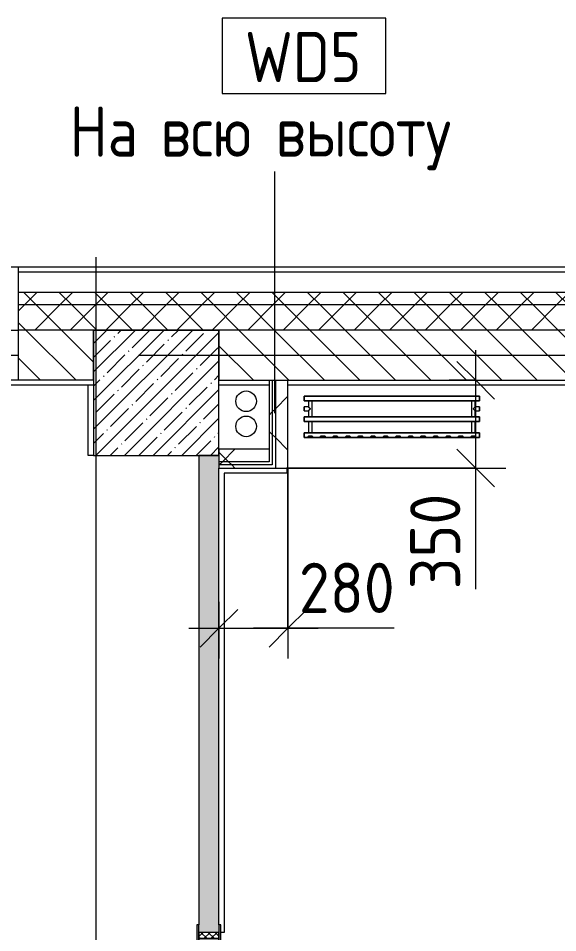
# Model space of a CAD drawing. Header units: millimetres. Extents: x 35143 to 244272, y -8553 to 29000.
# Drawn here: x 80350 to 82500, y 24699 to 28342 of the extents above; entities that cross this region are included whole.
import ezdxf

# ---------------------------------------------------------------- set-up
doc = ezdxf.new("R2010")
doc.units = ezdxf.units.MM
doc.linetypes.add('Осевая', pattern=[3175, 635, -476.25, 1587.5, -476.25])
for name, color, linetype, lineweight in [('A-ANNO-DIMS', 7, 'Continuous', 9), ('A-ANNO-DIMS-100', 7, 'Continuous', 9), ('A-DETL', 7, 'Continuous', 9), ('A-WALL', 7, 'Continuous', 9), ('A-WALL-1', 7, 'Continuous', 13), ('A-WALL-IDEN', 7, 'Continuous', 9), ('I-WALL', 7, 'Continuous', 9), ('S-COLS', 7, 'Continuous', 9), ('Оси', 7, 'Continuous', 9), ('Оси-2', 7, 'Осевая', 9)]:
    doc.layers.add(name, color=color, linetype=linetype, lineweight=lineweight)
for name, color, linetype, lineweight, true_color in [('A-DOOR-1', 7, 'Continuous', 9, 0xaaaaaa), ('A-DOOR-2', 7, 'Continuous', 9, 0xe2e2e2), ('A-DOOR-FRAM-1', 7, 'Continuous', 9, 0xe2e2e2), ('A-DOOR-FRAM-2', 7, 'Continuous', 9, 0xaaaaaa), ('A-FLOR-1', 7, 'Continuous', 9, 0xaaaaaa), ('A-WALL-2', 7, 'Continuous', 13, 0x008040), ('I-WALL-1', 7, 'Continuous', 9, 0x787878), ('I-WALL-2', 7, 'Continuous', 9, 0x008040), ('M-EQPM-1', 7, 'Continuous', 9, 0xaaaaaa)]:
    doc.layers.add(name, color=color, linetype=linetype, lineweight=lineweight, true_color=true_color)
doc.styles.add('GOST Common_1', font='GOST_Common.ttf', dxfattribs={"width": 0.9, "height": 200})
doc.styles.add('ISOCPEUR_1', font='isocpeur.ttf', dxfattribs={"width": 0.9, "height": 200})
doc.dimstyles.new('ISO-2_0_0_9К_Средний_округл2_1', dxfattribs={"dimscale": 304.8, "dimtxt": 199.196235, "dimasz": 0.492126, "dimexe": 0.393701, "dimexo": 0, "dimgap": 0, "dimtad": 1, "dimdec": 0, "dimrnd": 10, "dimzin": 0, "dimdsep": 46, "dimtxsty": 'ISOCPEUR_1', "dimblk1": 'OBLIQUE', "dimblk2": 'OBLIQUE', "dimsah": 1, "dimcen": 0.09, "dimdle": 0.393701, "dimazin": 0, "dimtfac": 1, "dimtdec": 4, "dimtix": 1, "dimtmove": 1, "dimatfit": 3, "dimfxl": 1, "dimtvp": 1, "dimtolj": 1, "dimtzin": 0, "dimarcsym": 2})
pattern_1 = [(45, (0, 0), (-70.71068, 70.71068), []), (135, (0, 0), (-70.71068, -70.71068), [])]
pattern_2 = [(45, (0, 0), (-141.42136, 141.42136), []), (135, (0, 0), (-141.42136, -141.42136), [])]

# ---------------------------------------------------------------- blocks, each defined once
blk = doc.blocks.new('110_Дверь_СКБ_1Ст_Внутренняя1 - Д-4 1100x2100h_су мгн-32391219-План монтажа стен и перегородок 2 этажа в осях 12-23')
at = {"layer": 'A-DOOR-1'}
h = blk.add_hatch(dxfattribs=at)
h.set_pattern_fill('FP_38', color=256, style=0, pattern_type=2)
h.set_pattern_definition([(135, (1751.41, 104.685), (-14.14214, -14.14214), []), (225, (1751.41, 104.685), (14.14214, -14.14214), [])])
h.paths.add_polyline_path([(562.5, 40), (537.5, 40), (537.5, -40), (562.5, -40)])
at = {"layer": 'A-DOOR-2'}
h = blk.add_hatch(color=256, dxfattribs=at)
h.paths.add_polyline_path([(537.5, 40), (512.5, 40), (512.5, 0), (502.5, 0), (502.5, -40), (537.5, -40)])
h.paths.add_polyline_path([(-477.5, 0), (-487.5, 0), (-487.5, 40), (-512.5, 40), (-512.5, -40), (-477.5, -40)])
at = {"layer": 'A-DOOR-FRAM-1'}
for points in [[(-447.5, 40), (-447.5, 1040), (-487.5, 1040), (-487.5, 40)], [(-497.5, 40), (-497.5, 48), (-567.5, 48), (-567.5, 40)], [(-497.5, 39), (-497.5, 40), (-512.5, 39)], [(592.5, 48), (522.5, 48), (522.5, 40), (592.5, 40)], [(537.5, 39), (537.5, 40), (522.5, 39)], [(-497.5, -40), (-567.5, -40), (-567.5, -48), (-497.5, -48)], [(592.5, -48), (592.5, -40), (522.5, -40), (522.5, -48)]]:
    blk.add_hatch(color=256, dxfattribs=at).paths.add_polyline_path(points)
at = {"layer": 'A-DOOR-FRAM-2'}
h = blk.add_hatch(dxfattribs=at)
h.set_pattern_fill('FP_39', color=256, style=0, pattern_type=2)
h.set_pattern_definition([(45, (-371.384, 104.685), (-14.1421, 14.1421), []), (135, (-371.384, 104.685), (-14.1421, -14.1421), [])])
h.paths.add_polyline_path([(-512.5, 40), (-537.5, 40), (-537.5, -40), (-512.5, -40)])
at = {"layer": 'A-DOOR-1'}
for p, q in [((-487.5, 1040), (-487.5, 40)), ((-447.5, 1040), (-487.5, 1040)), ((-447.5, 40), (-447.5, 1040)), ((-487.5, 40), (-447.5, 40))]:
    blk.add_line(p, q, dxfattribs=at)
blk.add_arc((-487.5, 40), 1000, 360, 90, dxfattribs=at)
at = {"layer": 'A-DOOR-FRAM-2'}
for p, q in [((-497.5, 48), (-567.5, 48)), ((-567.5, 48), (-567.5, 40)), ((-567.5, 40), (-497.5, 40)), ((-512.5, 40), (-537.5, 40)), ((-537.5, 40), (-537.5, -40)), ((-487.5, 40), (-512.5, 40)), ((-512.5, 40), (-512.5, -40)), ((-512.5, -40), (-512.5, 40)), ((-497.5, 40), (-512.5, 40)), ((-512.5, 40), (-512.5, 39)), ((-512.5, 39), (-497.5, 39)), ((-497.5, 40), (-497.5, 48)), ((-497.5, 39), (-497.5, 40)), ((-487.5, 0), (-487.5, 40)), ((512.5, 40), (512.5, 0)), ((537.5, 40), (512.5, 40)), ((592.5, 48), (522.5, 48)), ((522.5, 48), (522.5, 40)), ((537.5, 40), (522.5, 40)), ((522.5, 40), (522.5, 39)), ((522.5, 40), (592.5, 40)), ((522.5, 39), (537.5, 39)), ((537.5, -40), (537.5, 40)), ((562.5, 40), (537.5, 40)), ((537.5, 40), (537.5, -40)), ((537.5, 39), (537.5, 40)), ((562.5, -40), (562.5, 40)), ((592.5, 40), (592.5, 48)), ((-477.5, 0), (-487.5, 0)), ((-477.5, -40), (-477.5, 0)), ((512.5, 0), (502.5, 0)), ((502.5, 0), (502.5, -40)), ((-497.5, -40), (-567.5, -40)), ((-567.5, -40), (-567.5, -48)), ((-567.5, -48), (-497.5, -48)), ((-537.5, -40), (-512.5, -40)), ((-497.5, -39), (-512.5, -39)), ((-512.5, -39), (-512.5, -40)), ((-512.5, -40), (-477.5, -40)), ((-512.5, -40), (-497.5, -40)), ((-497.5, -40), (-497.5, -39)), ((-497.5, -48), (-497.5, -40)), ((502.5, -40), (537.5, -40)), ((537.5, -39), (522.5, -39)), ((522.5, -39), (522.5, -40)), ((522.5, -40), (537.5, -40)), ((592.5, -40), (522.5, -40)), ((522.5, -40), (522.5, -48)), ((522.5, -48), (592.5, -48)), ((537.5, -40), (537.5, -39)), ((537.5, -40), (562.5, -40)), ((592.5, -48), (592.5, -40))]:
    blk.add_line(p, q, dxfattribs=at)
blk = doc.blocks.new('radiator_prado_classic_z_tip_30_po exemplyaru - Classic Z Тип 30-500-V54-План монтажа стен и перегородок 2 этажа в осях 12-23')
at = {"layer": 'M-EQPM-1'}
for p, q in [((0, 228), (0, 210)), ((700, 228), (0, 228)), ((0, 210), (0, 228)), ((0, 228), (12.5, 228)), ((12.5, 228), (37.5, 228)), ((37.5, 228), (12.5, 228)), ((12.5, 228), (37.5, 228)), ((12.5, 228), (17.5, 223)), ((12.5, 228), (17.5, 223)), ((32.5, 223), (17.5, 223)), ((17.5, 223), (32.5, 223)), ((32.5, 223), (37.5, 228)), ((37.5, 228), (32.5, 223)), ((37.5, 228), (62.5, 228)), ((62.5, 228), (87.5, 228)), ((87.5, 228), (62.5, 228)), ((62.5, 228), (87.5, 228)), ((62.5, 228), (67.5, 223)), ((62.5, 228), (67.5, 223)), ((82.5, 223), (67.5, 223)), ((67.5, 223), (82.5, 223)), ((82.5, 223), (87.5, 228)), ((87.5, 228), (82.5, 223)), ((87.5, 228), (112.5, 228)), ((112.5, 228), (137.5, 228)), ((137.5, 228), (112.5, 228)), ((112.5, 228), (137.5, 228)), ((112.5, 228), (117.5, 223)), ((112.5, 228), (117.5, 223)), ((132.5, 223), (117.5, 223)), ((117.5, 223), (132.5, 223)), ((132.5, 223), (137.5, 228)), ((137.5, 228), (132.5, 223)), ((137.5, 228), (162.5, 228)), ((162.5, 228), (186.9, 228)), ((187.5, 228), (162.5, 228)), ((162.5, 228), (187.5, 228)), ((162.5, 228), (167.5, 223)), ((162.5, 228), (167.5, 223)), ((182.5, 223), (167.5, 223)), ((167.5, 223), (182.5, 223)), ((182.5, 223), (187.5, 228)), ((187.5, 228), (182.5, 223)), ((187.5, 228), (212.5, 228)), ((212.5, 228), (237.5, 228)), ((237.5, 228), (212.5, 228)), ((212.5, 228), (237.5, 228)), ((212.5, 228), (217.5, 223)), ((212.5, 228), (217.5, 223)), ((232.5, 223), (217.5, 223)), ((217.5, 223), (232.5, 223)), ((232.5, 223), (237.5, 228)), ((237.5, 228), (232.5, 223)), ((237.5, 228), (262.5, 228)), ((262.5, 228), (287.5, 228)), ((287.5, 228), (262.5, 228)), ((262.5, 228), (287.5, 228)), ((262.5, 228), (267.5, 223)), ((262.5, 228), (267.5, 223)), ((282.5, 223), (267.5, 223)), ((267.5, 223), (282.5, 223)), ((282.5, 223), (287.5, 228)), ((287.5, 228), (282.5, 223)), ((287.5, 228), (312.5, 228)), ((312.5, 228), (337.5, 228)), ((337.5, 228), (312.5, 228)), ((312.5, 228), (337.5, 228)), ((312.5, 228), (317.5, 223)), ((312.5, 228), (317.5, 223)), ((332.5, 223), (317.5, 223)), ((317.5, 223), (332.5, 223)), ((332.5, 223), (337.5, 228)), ((337.5, 228), (332.5, 223)), ((337.5, 228), (362.5, 228)), ((362.5, 228), (387.5, 228)), ((387.5, 228), (362.5, 228)), ((362.5, 228), (387.5, 228)), ((362.5, 228), (367.5, 223)), ((362.5, 228), (367.5, 223)), ((382.5, 223), (367.5, 223)), ((367.5, 223), (382.5, 223)), ((382.5, 223), (387.5, 228)), ((387.5, 228), (382.5, 223)), ((387.5, 228), (412.5, 228)), ((412.5, 228), (437.5, 228)), ((437.5, 228), (412.5, 228)), ((412.5, 228), (437.5, 228)), ((412.5, 228), (417.5, 223)), ((412.5, 228), (417.5, 223)), ((432.5, 223), (417.5, 223)), ((417.5, 223), (432.5, 223)), ((432.5, 223), (437.5, 228)), ((437.5, 228), (432.5, 223)), ((437.5, 228), (462.5, 228)), ((462.5, 228), (487.5, 228)), ((487.5, 228), (462.5, 228)), ((462.5, 228), (487.5, 228)), ((462.5, 228), (467.5, 223)), ((462.5, 228), (467.5, 223)), ((482.5, 223), (467.5, 223)), ((467.5, 223), (482.5, 223)), ((482.5, 223), (487.5, 228)), ((487.5, 228), (482.5, 223)), ((487.5, 228), (512.5, 228)), ((512.5, 228), (537.5, 228)), ((537.5, 228), (512.5, 228)), ((512.5, 228), (537.5, 228)), ((512.5, 228), (517.5, 223)), ((512.5, 228), (517.5, 223)), ((532.5, 223), (517.5, 223)), ((517.5, 223), (532.5, 223)), ((532.5, 223), (537.5, 228)), ((537.5, 228), (532.5, 223)), ((537.5, 228), (562.5, 228)), ((562.5, 228), (587.5, 228)), ((587.5, 228), (562.5, 228)), ((562.5, 228), (587.5, 228)), ((562.5, 228), (567.5, 223)), ((562.5, 228), (567.5, 223)), ((582.5, 223), (567.5, 223)), ((567.5, 223), (582.5, 223)), ((582.5, 223), (587.5, 228)), ((587.5, 228), (582.5, 223)), ((587.5, 228), (612.5, 228)), ((612.5, 228), (637.5, 228)), ((637.5, 228), (612.5, 228)), ((612.5, 228), (637.5, 228)), ((612.5, 228), (617.5, 223)), ((617.5, 223), (612.5, 228)), ((632.5, 223), (617.5, 223)), ((617.5, 223), (632.5, 223)), ((632.5, 223), (637.5, 228)), ((637.5, 228), (632.5, 223)), ((637.5, 228), (662.5, 228)), ((662.5, 228), (687.5, 228)), ((687.5, 228), (662.5, 228)), ((662.5, 228), (687.5, 228)), ((662.5, 228), (667.5, 223)), ((662.5, 228), (667.5, 223)), ((682.5, 223), (667.5, 223)), ((667.5, 223), (682.5, 223)), ((682.5, 223), (687.5, 228)), ((687.5, 228), (682.5, 223)), ((687.5, 228), (700, 228)), ((700, 210), (700, 228)), ((700, 228), (700, 210)), ((0, 210), (700, 210)), ((17.5, 210), (0, 210)), ((17.5, 210), (17.5, 164)), ((17.5, 210), (17.5, 164)), ((32.5, 210), (17.5, 210)), ((17.5, 210), (32.5, 210)), ((32.5, 210), (17.5, 210)), ((17.5, 210), (19.7, 210)), ((31.5, 210), (18.5, 210)), ((19.7, 210), (26.9, 210)), ((26.9, 210), (32.5, 210)), ((32.5, 164), (32.5, 210)), ((32.5, 164), (32.5, 210)), ((667.5, 210), (32.5, 210)), ((667.5, 210), (667.5, 164)), ((667.5, 210), (667.5, 164)), ((682.5, 210), (667.5, 210)), ((667.5, 210), (682.5, 210)), ((675, 210), (667.5, 210)), ((667.5, 210), (682.5, 210)), ((681.5, 210), (668.5, 210)), ((682.2, 210), (675, 210)), ((682.5, 210), (682.2, 210)), ((682.5, 164), (682.5, 210)), ((682.5, 164), (682.5, 210)), ((700, 210), (682.5, 210)), ((700, 164), (0, 164)), ((0, 164), (0, 146)), ((0, 146), (0, 164)), ((0, 164), (17.5, 164)), ((0, 146), (700, 146)), ((17.5, 146), (0, 146)), ((32.5, 164), (17.5, 164)), ((17.5, 164), (32.5, 164)), ((32.5, 164), (17.5, 164)), ((17.5, 164), (32.5, 164)), ((17.5, 146), (17.5, 121.5)), ((17.5, 146), (17.5, 121.5)), ((17.5, 146), (32.5, 146)), ((32.5, 146), (17.5, 146)), ((17.5, 146), (32.5, 146)), ((19.7, 146), (17.5, 146)), ((18.5, 164), (31.5, 164)), ((31.5, 146), (18.5, 146)), ((28.8, 146), (19.7, 146)), ((32.5, 146), (28.8, 146)), ((32.5, 164), (667.5, 164)), ((32.5, 82), (32.5, 146)), ((32.5, 82), (32.5, 146)), ((667.5, 146), (32.5, 146)), ((682.5, 164), (667.5, 164)), ((667.5, 164), (682.5, 164)), ((682.5, 164), (667.5, 164)), ((667.5, 164), (682.5, 164)), ((667.5, 146), (667.5, 82)), ((667.5, 146), (667.5, 82)), ((667.5, 146), (682.5, 146)), ((682.5, 146), (667.5, 146)), ((667.5, 146), (667.8, 146)), ((682.5, 146), (667.5, 146)), ((667.8, 146), (669.7, 146)), ((668.5, 164), (681.5, 164)), ((681.5, 146), (668.5, 146)), ((669.7, 146), (680.3, 146)), ((680.3, 146), (682.5, 146)), ((682.5, 164), (700, 164)), ((682.5, 121.5), (682.5, 146)), ((682.5, 121.5), (682.5, 146)), ((700, 146), (682.5, 146)), ((700, 146), (700, 164)), ((700, 164), (700, 146)), ((17.5, 121.5), (0, 121.5)), ((17.5, 121.5), (0, 121.5)), ((0, 121.5), (0, 121.2)), ((0, 106.5), (0, 121.5)), ((0, 121.2), (0, 112.1)), ((0, 121.2), (0, 120.5)), ((0, 120.5), (0, 121.2)), ((0, 121.2), (0, 121.2)), ((0, 120.5), (0, 119.3)), ((0, 119.3), (0, 120.5)), ((0, 119.3), (0, 117.8)), ((0, 117.8), (0, 119.3)), ((0, 117.8), (0, 115.9)), ((0, 115.9), (0, 117.8)), ((0, 115.9), (0, 114)), ((0, 114), (0, 115.9)), ((0, 114), (0, 112.1)), ((0, 112.1), (0, 114)), ((0, 112.1), (0, 106.8)), ((0, 112.1), (0, 110.2)), ((0, 110.2), (0, 112.1)), ((0, 110.2), (0, 108.7)), ((0, 108.7), (0, 110.2)), ((700, 121.5), (682.5, 121.5)), ((700, 121.5), (682.5, 121.5)), ((700, 121.5), (700, 106.5)), ((700, 121.2), (700, 121.5)), ((700, 121.5), (700, 121.2)), ((700, 121.2), (700, 121.5)), ((700, 106.8), (700, 121.2)), ((700, 121.2), (700, 106.8)), ((700, 106.8), (700, 121.2)), ((0, 108.7), (0, 106.8)), ((0, 107.5), (0, 108.7)), ((0, 106.8), (0, 107.5)), ((0, 106.8), (0, 106.5)), ((0, 106.8), (0, 106.8)), ((0, 106.5), (17.5, 106.5)), ((0, 106.5), (17.5, 106.5)), ((700, 82), (0, 82)), ((0, 82), (0, 64)), ((0, 64), (0, 82)), ((0, 82), (17.5, 82)), ((17.5, 106.5), (17.5, 82)), ((17.5, 106.5), (17.5, 82)), ((32.5, 82), (17.5, 82)), ((17.5, 82), (32.5, 82)), ((32.5, 82), (17.5, 82)), ((17.5, 82), (32.5, 82)), ((18.5, 82), (31.5, 82)), ((32.5, 82), (667.5, 82)), ((682.5, 82), (667.5, 82)), ((667.5, 82), (682.5, 82)), ((667.8, 82), (667.5, 82)), ((667.5, 82), (682.5, 82)), ((668.5, 82), (667.8, 82)), ((669.7, 82), (668.5, 82)), ((668.5, 82), (681.5, 82)), ((676.9, 82), (669.7, 82)), ((678.7, 82), (676.9, 82)), ((682.5, 82), (678.7, 82)), ((682.5, 82), (682.5, 106.5)), ((682.5, 106.5), (700, 106.5)), ((682.5, 82), (682.5, 106.5)), ((682.5, 106.5), (700, 106.5)), ((682.5, 82), (700, 82)), ((700, 106.5), (700, 106.8)), ((700, 106.8), (700, 106.5)), ((700, 106.5), (700, 106.8)), ((700, 64), (700, 82)), ((700, 82), (700, 64)), ((700, 64), (0, 64)), ((0, 64), (700, 64))]:
    blk.add_line(p, q, dxfattribs=at)
for points, knots in [([(17.8, 121.2), (17.7, 121.3), (17.7, 121.3), (17.5, 121.5), (17.5, 121.5), (17.5, 121.5)], [0.8571429, 0.8571429, 0.8571429, 0.8571429, 0.8928571, 0.9285714, 1, 1, 1, 1]), ([(17.5, 121.5), (17.5, 121.5), (17.5, 121.5), (17.7, 121.3), (17.7, 121.3), (17.8, 121.2)], [0, 0, 0, 0, 0.0714286, 0.1071429, 0.1428571, 0.1428571, 0.1428571, 0.1428571]), ([(17.5, 121.5), (17.5, 121.5), (17.5, 121.5), (17.7, 121.3), (17.7, 121.3), (17.8, 121.2)], [0, 0, 0, 0, 0.0714286, 0.1071429, 0.1428571, 0.1428571, 0.1428571, 0.1428571]), ([(25, 114), (24.5, 114.5), (23.6, 115.4), (22.4, 116.6), (21.6, 117.4), (21.1, 117.9), (20.8, 118.2), (20.5, 118.5), (20.2, 118.8), (19.8, 119.1), (19.6, 119.4), (19.3, 119.7), (19, 120), (18.7, 120.3), (18.5, 120.5), (18.3, 120.7), (18.1, 120.9), (17.9, 121.1), (17.8, 121.2), (17.7, 121.3), (17.5, 121.5), (17.5, 121.5), (17.5, 121.5)], [0, 0, 0, 0, 0.142857, 0.285714, 0.357143, 0.392857, 0.428571, 0.464286, 0.5, 0.535714, 0.571429, 0.607143, 0.642857, 0.678571, 0.714286, 0.75, 0.785714, 0.821429, 0.857143, 0.892857, 0.928571, 1, 1, 1, 1]), ([(17.5, 106.5), (17.5, 106.5), (17.5, 106.5), (17.7, 106.7), (17.8, 106.8), (17.9, 106.9), (18.1, 107.1), (18.3, 107.3), (18.5, 107.5), (18.7, 107.7), (19, 108), (19.3, 108.3), (19.6, 108.6), (19.8, 108.9), (20.3, 109.3), (20.7, 109.7), (21.1, 110.1), (21.6, 110.6), (22.4, 111.4), (23.6, 112.6), (24.5, 113.5), (25, 114)], [0, 0, 0, 0, 0.071429, 0.107143, 0.142857, 0.178571, 0.214286, 0.25, 0.285714, 0.321429, 0.357143, 0.392857, 0.428571, 0.464286, 0.5, 0.571429, 0.607143, 0.642857, 0.714286, 0.857143, 1, 1, 1, 1]), ([(17.8, 121.2), (17.8, 121.2), (17.9, 121.1), (18.1, 120.9), (18.3, 120.7), (18.5, 120.5), (18.7, 120.3), (19, 120), (19.3, 119.7), (19.6, 119.4), (19.8, 119.1), (20.3, 118.7), (20.7, 118.3), (21.1, 117.9), (21.6, 117.4), (22.4, 116.6), (23.1, 115.9), (23.6, 115.4)], [0.1428571, 0.1428571, 0.1428571, 0.1428571, 0.1785714, 0.2142857, 0.25, 0.2857143, 0.3214286, 0.3571429, 0.3928571, 0.4285714, 0.4642857, 0.5, 0.5714286, 0.6071429, 0.6428571, 0.7142857, 0.8571429, 0.8571429, 0.8571429, 0.8571429]), ([(22.1, 111.1), (21.9, 110.9), (21.6, 110.6), (21.1, 110.1), (20.8, 109.8), (20.5, 109.5), (20.2, 109.2), (19.8, 108.9), (19.6, 108.6), (19.3, 108.3), (19, 108), (18.7, 107.7), (18.5, 107.5), (18.3, 107.3), (18.1, 107.1), (17.9, 106.9), (17.8, 106.8), (17.8, 106.8)], [0.2857143, 0.2857143, 0.2857143, 0.2857143, 0.3571429, 0.3928571, 0.4285714, 0.4642857, 0.5, 0.5357143, 0.5714286, 0.6071429, 0.6428571, 0.6785714, 0.7142857, 0.75, 0.7857143, 0.8214286, 0.8571429, 0.8571429, 0.8571429, 0.8571429]), ([(17.8, 106.8), (17.8, 106.8), (17.9, 106.9), (18.1, 107.1), (18.3, 107.3), (18.5, 107.5), (18.7, 107.7), (19, 108), (19.3, 108.3), (19.6, 108.6), (19.9, 108.8), (20.3, 109.3), (20.6, 109.6), (20.8, 109.8)], [0.1428571, 0.1428571, 0.1428571, 0.1428571, 0.1785714, 0.2142857, 0.25, 0.2857143, 0.3214286, 0.3571429, 0.3928571, 0.4285714, 0.4642857, 0.5, 0.5714286, 0.5714286, 0.5714286, 0.5714286]), ([(19.6, 119.4), (19.7, 119.3), (19.9, 119.2), (20.3, 118.7), (20.6, 118.4), (20.8, 118.2)], [0.4285714, 0.4285714, 0.4285714, 0.4285714, 0.4642857, 0.5, 0.5714286, 0.5714286, 0.5714286, 0.5714286]), ([(22.1, 116.9), (21.9, 117.1), (21.6, 117.4), (21.1, 117.9), (20.9, 118.1), (20.8, 118.2)], [0.2857143, 0.2857143, 0.2857143, 0.2857143, 0.3571429, 0.3928571, 0.4285714, 0.4285714, 0.4285714, 0.4285714]), ([(20.8, 118.2), (20.9, 118.1), (21.1, 117.9), (21.6, 117.4), (21.9, 117.1), (22.1, 116.9)], [0.5714286, 0.5714286, 0.5714286, 0.5714286, 0.6071429, 0.6428571, 0.7142857, 0.7142857, 0.7142857, 0.7142857]), ([(20.8, 109.8), (20.9, 109.9), (21.1, 110.1), (21.6, 110.6), (21.9, 110.9), (22.1, 111.1)], [0.5714286, 0.5714286, 0.5714286, 0.5714286, 0.6071429, 0.6428571, 0.7142857, 0.7142857, 0.7142857, 0.7142857]), ([(22.1, 111.1), (21.9, 110.9), (21.6, 110.6), (21.1, 110.1), (20.9, 109.9), (20.8, 109.8)], [0.2857143, 0.2857143, 0.2857143, 0.2857143, 0.3571429, 0.3928571, 0.4285714, 0.4285714, 0.4285714, 0.4285714]), ([(675, 114), (675.5, 114.5), (676.4, 115.4), (677.6, 116.6), (678.4, 117.4), (678.9, 117.9), (679.2, 118.2), (679.5, 118.5), (679.8, 118.8), (680.1, 119.2), (680.4, 119.4), (680.7, 119.7), (681, 120), (681.3, 120.3), (681.5, 120.5), (681.7, 120.7), (681.9, 120.9), (682.1, 121.1), (682.2, 121.2), (682.3, 121.3), (682.5, 121.5), (682.5, 121.5), (682.5, 121.5)], [0, 0, 0, 0, 0.142857, 0.285714, 0.357143, 0.392857, 0.428571, 0.464286, 0.5, 0.535714, 0.571429, 0.607143, 0.642857, 0.678571, 0.714286, 0.75, 0.785714, 0.821429, 0.857143, 0.892857, 0.928571, 1, 1, 1, 1]), ([(682.5, 106.5), (682.5, 106.5), (682.5, 106.5), (682.3, 106.7), (682.2, 106.8), (682.1, 106.9), (681.9, 107.1), (681.7, 107.3), (681.5, 107.5), (681.3, 107.7), (681, 108), (680.7, 108.3), (680.4, 108.6), (680.1, 108.8), (679.7, 109.3), (679.3, 109.7), (678.9, 110.1), (678.4, 110.6), (677.6, 111.4), (676.4, 112.6), (675.5, 113.5), (675, 114)], [0, 0, 0, 0, 0.071429, 0.107143, 0.142857, 0.178571, 0.214286, 0.25, 0.285714, 0.321429, 0.357143, 0.392857, 0.428571, 0.464286, 0.5, 0.571429, 0.607143, 0.642857, 0.714286, 0.857143, 1, 1, 1, 1]), ([(682.2, 121.2), (682.2, 121.2), (682.1, 121.1), (681.9, 120.9), (681.7, 120.7), (681.5, 120.5), (681.3, 120.3), (681, 120), (680.7, 119.7), (680.4, 119.4), (680.1, 119.2), (679.7, 118.7), (679.3, 118.3), (678.9, 117.9), (678.4, 117.4), (677.6, 116.6), (676.9, 115.9), (676.4, 115.4)], [0.1428571, 0.1428571, 0.1428571, 0.1428571, 0.1785714, 0.2142857, 0.25, 0.2857143, 0.3214286, 0.3571429, 0.3928571, 0.4285714, 0.4642857, 0.5, 0.5714286, 0.6071429, 0.6428571, 0.7142857, 0.8571429, 0.8571429, 0.8571429, 0.8571429]), ([(676.4, 115.4), (676.9, 115.9), (677.6, 116.6), (678.4, 117.4), (678.9, 117.9), (679.2, 118.2), (679.5, 118.5), (679.8, 118.8), (680.1, 119.2), (680.4, 119.4), (680.7, 119.7), (681, 120), (681.3, 120.3), (681.5, 120.5), (681.7, 120.7), (681.9, 120.9), (682.1, 121.1), (682.2, 121.2), (682.2, 121.2)], [0.1428571, 0.1428571, 0.1428571, 0.1428571, 0.2857143, 0.3571429, 0.3928571, 0.4285714, 0.4642857, 0.5, 0.5357143, 0.5714286, 0.6071429, 0.6428571, 0.6785714, 0.7142857, 0.75, 0.7857143, 0.8214286, 0.8571429, 0.8571429, 0.8571429, 0.8571429]), ([(679.2, 118.2), (679.1, 118.1), (678.9, 117.9), (678.4, 117.4), (677.6, 116.6), (676.9, 115.9), (676.4, 115.4)], [0.5714286, 0.5714286, 0.5714286, 0.5714286, 0.6071429, 0.6428571, 0.7142857, 0.8571429, 0.8571429, 0.8571429, 0.8571429]), ([(677.9, 111.1), (678.1, 110.9), (678.4, 110.6), (678.9, 110.1), (679.2, 109.8), (679.5, 109.5), (679.8, 109.2), (680.1, 108.8), (680.4, 108.6), (680.7, 108.3), (681, 108), (681.3, 107.7), (681.5, 107.5), (681.7, 107.3), (681.9, 107.1), (682.1, 106.9), (682.2, 106.8), (682.2, 106.8)], [0.2857143, 0.2857143, 0.2857143, 0.2857143, 0.3571429, 0.3928571, 0.4285714, 0.4642857, 0.5, 0.5357143, 0.5714286, 0.6071429, 0.6428571, 0.6785714, 0.7142857, 0.75, 0.7857143, 0.8214286, 0.8571429, 0.8571429, 0.8571429, 0.8571429]), ([(677.9, 111.1), (678.1, 110.9), (678.4, 110.6), (678.9, 110.1), (679.2, 109.8), (679.5, 109.5), (679.8, 109.2), (680.1, 108.8), (680.4, 108.6), (680.7, 108.3), (681, 108), (681.3, 107.7), (681.5, 107.5), (681.7, 107.3), (681.9, 107.1), (682.1, 106.9), (682.2, 106.8), (682.2, 106.8)], [0.2857143, 0.2857143, 0.2857143, 0.2857143, 0.3571429, 0.3928571, 0.4285714, 0.4642857, 0.5, 0.5357143, 0.5714286, 0.6071429, 0.6428571, 0.6785714, 0.7142857, 0.75, 0.7857143, 0.8214286, 0.8571429, 0.8571429, 0.8571429, 0.8571429]), ([(682.2, 106.8), (682.2, 106.8), (682.1, 106.9), (681.9, 107.1), (681.7, 107.3), (681.5, 107.5), (681.3, 107.7), (681, 108), (680.7, 108.3), (680.4, 108.6), (680.1, 108.8), (679.7, 109.3), (679.3, 109.7), (678.9, 110.1), (678.4, 110.6), (678.1, 110.9), (677.9, 111.1)], [0.1428571, 0.1428571, 0.1428571, 0.1428571, 0.1785714, 0.2142857, 0.25, 0.2857143, 0.3214286, 0.3571429, 0.3928571, 0.4285714, 0.4642857, 0.5, 0.5714286, 0.6071429, 0.6428571, 0.7142857, 0.7142857, 0.7142857, 0.7142857]), ([(680.4, 119.4), (680.3, 119.3), (680.1, 119.2), (679.7, 118.7), (679.4, 118.4), (679.2, 118.2)], [0.4285714, 0.4285714, 0.4285714, 0.4285714, 0.4642857, 0.5, 0.5714286, 0.5714286, 0.5714286, 0.5714286]), ([(682.5, 121.5), (682.5, 121.5), (682.5, 121.5), (682.3, 121.3), (682.3, 121.3), (682.2, 121.2)], [0, 0, 0, 0, 0.0714286, 0.1071429, 0.1428571, 0.1428571, 0.1428571, 0.1428571]), ([(682.5, 121.5), (682.5, 121.5), (682.5, 121.5), (682.3, 121.3), (682.3, 121.3), (682.2, 121.2)], [0, 0, 0, 0, 0.0714286, 0.1071429, 0.1428571, 0.1428571, 0.1428571, 0.1428571]), ([(682.2, 121.2), (682.3, 121.3), (682.3, 121.3), (682.5, 121.5), (682.5, 121.5), (682.5, 121.5)], [0.8571429, 0.8571429, 0.8571429, 0.8571429, 0.8928571, 0.9285714, 1, 1, 1, 1]), ([(17.5, 106.5), (17.5, 106.5), (17.5, 106.5), (17.7, 106.7), (17.7, 106.7), (17.8, 106.8)], [0, 0, 0, 0, 0.0714286, 0.1071429, 0.1428571, 0.1428571, 0.1428571, 0.1428571]), ([(17.8, 106.8), (17.7, 106.7), (17.7, 106.7), (17.5, 106.5), (17.5, 106.5), (17.5, 106.5)], [0.8571429, 0.8571429, 0.8571429, 0.8571429, 0.8928571, 0.9285714, 1, 1, 1, 1]), ([(17.8, 106.8), (17.7, 106.7), (17.7, 106.7), (17.5, 106.5), (17.5, 106.5), (17.5, 106.5)], [0.8571429, 0.8571429, 0.8571429, 0.8571429, 0.8928571, 0.9285714, 1, 1, 1, 1]), ([(682.2, 106.8), (682.3, 106.7), (682.3, 106.7), (682.5, 106.5), (682.5, 106.5), (682.5, 106.5)], [0.8571429, 0.8571429, 0.8571429, 0.8571429, 0.8928571, 0.9285714, 1, 1, 1, 1]), ([(682.2, 106.8), (682.3, 106.7), (682.3, 106.7), (682.5, 106.5), (682.5, 106.5), (682.5, 106.5)], [0.8571429, 0.8571429, 0.8571429, 0.8571429, 0.8928571, 0.9285714, 1, 1, 1, 1]), ([(682.5, 106.5), (682.5, 106.5), (682.5, 106.5), (682.3, 106.7), (682.3, 106.7), (682.2, 106.8)], [0, 0, 0, 0, 0.0714286, 0.1071429, 0.1428571, 0.1428571, 0.1428571, 0.1428571])]:
    blk.add_open_spline(points, degree=3, knots=knots, dxfattribs=at)
for points in [[(20.8, 118.2), (20.7, 118.3), (20.5, 118.5), (20.2, 118.8), (19.9, 119.2), (19.6, 119.4), (19.3, 119.7), (19, 120), (18.7, 120.3), (18.5, 120.5), (18.3, 120.7), (18.1, 120.9), (17.9, 121.1), (17.8, 121.2), (17.8, 121.2)], [(17.8, 121.2), (17.8, 121.2), (17.9, 121.1), (18.1, 120.9), (18.3, 120.7), (18.5, 120.5), (18.7, 120.3), (19, 120), (19.3, 119.7), (19.5, 119.5), (19.6, 119.4)], [(20.8, 109.8), (20.7, 109.7), (20.5, 109.5), (20.2, 109.2), (19.9, 108.8), (19.6, 108.6), (19.3, 108.3), (19, 108), (18.7, 107.7), (18.5, 107.5), (18.3, 107.3), (18.1, 107.1), (17.9, 106.9), (17.8, 106.8), (17.8, 106.8)], [(23.6, 115.4), (23.1, 115.9), (22.6, 116.4), (22.1, 116.9)], [(22.1, 116.9), (22.6, 116.4), (23.1, 115.9), (23.6, 115.4)], [(25, 114), (24.5, 113.5), (23.6, 112.6), (22.6, 111.6), (22.1, 111.1)], [(22.1, 111.1), (22.6, 111.6), (23.1, 112.1), (23.6, 112.6)], [(23.6, 112.6), (23.1, 112.1), (22.6, 111.6), (22.1, 111.1)], [(25, 114), (24.5, 114.5), (24, 115), (23.6, 115.4)], [(23.6, 115.4), (24, 115), (24.5, 114.5), (25, 114)], [(23.6, 115.4), (24, 115), (24.5, 114.5), (25, 114)], [(23.6, 112.6), (24, 113), (24.5, 113.5), (25, 114)], [(25, 114), (24.5, 113.5), (24, 113), (23.6, 112.6)], [(676.4, 115.4), (676, 115), (675.5, 114.5), (675, 114)], [(676.4, 115.4), (676, 115), (675.5, 114.5), (675, 114)], [(675, 114), (675.5, 114.5), (676, 115), (676.4, 115.4)], [(675, 114), (675.5, 113.5), (676.4, 112.6), (677.4, 111.6), (677.9, 111.1)], [(675, 114), (675.5, 113.5), (676.4, 112.6), (677.4, 111.6), (677.9, 111.1)], [(677.9, 111.1), (677.4, 111.6), (676.4, 112.6), (675.5, 113.5), (675, 114)], [(681.5, 120.5), (681.4, 120.4), (681.3, 120.3), (681, 120), (680.7, 119.7), (680.5, 119.5), (680.4, 119.4)], [(682.2, 121.2), (682.2, 121.2), (682.1, 121.1), (681.9, 120.9), (681.7, 120.7), (681.6, 120.6), (681.5, 120.5)]]:
    blk.add_open_spline(points, degree=3, dxfattribs=at)
blk = doc.blocks.new('DIMBLOCK50-План монтажа стен и перегородок 2 этажа в осях 12-23')
at = {"layer": 'A-ANNO-DIMS-100'}
for p, q in [((81425, 26550), (81425, 25791.4)), ((81425, 25911.4), (81425, 26550)), ((81150, 26017.4), (81150, 25791.4)), ((81150, 25911.4), (81150, 26017.4)), ((81030, 25911.4), (81545, 25911.4)), ((81368.4, 25911.4), (81287.5, 25911.4)), ((81847.6, 25911.4), (81368.4, 25911.4))]:
    blk.add_line(p, q, dxfattribs=at)
at = {"layer": 'A-ANNO-DIMS-100', "lineweight": 20}
for p, q in [((81150, 25911.4), (81225, 25986.4)), ((81425, 25911.4), (81500, 25986.4)), ((81150, 25911.4), (81075, 25836.4)), ((81425, 25911.4), (81350, 25836.4))]:
    blk.add_line(p, q, dxfattribs=at)
at = {"layer": 'A-ANNO-DIMS-100', "color": 0, "insert": (81468.4, 26172.7), "char_height": 200, "width": 455.087, "attachment_point": 1, "line_spacing_factor": 1.149209, "style": 'ISOCPEUR_1'}
blk.add_mtext('280', dxfattribs=at)
blk = doc.blocks.new('_Oblique')
at = {"color": 0, "linetype": 'ByBlock', "lineweight": -2}
blk.add_line((-0.5, -0.5), (0.5, 0.5), dxfattribs=at)
blk = doc.blocks.new('DIMBLOCK51-План монтажа стен и перегородок 2 этажа в осях 12-23')
at = {"layer": 'A-ANNO-DIMS-100'}
for p, q in [((82173.3, 26430), (82173.3, 27020)), ((82067.3, 26900), (82293.3, 26900)), ((82173.3, 26900), (82067.3, 26900)), ((82173.3, 26546.1), (82173.3, 26725)), ((81425, 26550), (82293.3, 26550)), ((82173.3, 26550), (81425, 26550)), ((82173.3, 26066.8), (82173.3, 26546.1))]:
    blk.add_line(p, q, dxfattribs=at)
at = {"layer": 'A-ANNO-DIMS-100', "lineweight": 20}
for p, q in [((82173.3, 26900), (82098.3, 26975)), ((82173.3, 26900), (82248.3, 26825)), ((82173.3, 26550), (82098.3, 26625)), ((82173.3, 26550), (82248.3, 26475))]:
    blk.add_line(p, q, dxfattribs=at)
at = {"layer": 'A-ANNO-DIMS-100', "color": 0, "insert": (81912, 26066.8), "char_height": 200, "width": 455.087, "attachment_point": 1, "rotation": 90, "line_spacing_factor": 1.149209, "style": 'ISOCPEUR_1'}
blk.add_mtext('350', dxfattribs=at)
blk = doc.blocks.new('М_стена2 - Типоразмер-30678229-План монтажа стен и перегородок 2 этажа в осях 12-23')
at = {"layer": 'A-WALL-IDEN'}
for p, q in [((3.258, 1.523), (-3.273, 1.523)), ((-3.273, 1.523), (-3.273, -1.477)), ((3.258, -1.477), (3.258, 1.523)), ((-3.273, -1.477), (3.258, -1.477))]:
    blk.add_line(p, q, dxfattribs=at)

msp = doc.modelspace()

# ---------------------------------------------------------------- hatches: boundary and pattern name
at = {"layer": 'A-WALL'}
h = msp.add_hatch(dxfattribs=at)
h.set_pattern_fill('FP_21', color=256, style=0, pattern_type=2)
h.set_pattern_definition(pattern_1)
h.paths.add_polyline_path([(84535.7, 27200), (84535.7, 27250), (80350, 27250), (80350, 27200), (82002.1, 27200)])
h.paths.add_polyline_path([(77633.4, 27200), (77850, 27200), (77850, 27250), (76340, 27250), (76340, 27200)])
h.paths.add_polyline_path([(74240, 27200), (74240, 27250), (68860, 27250), (68860, 27200), (73264.7, 27200)])
h.paths.add_polyline_path([(67960, 27200), (67960, 27250), (66160, 27250), (66160, 27200), (67439.8, 27200)])
h.paths.add_polyline_path([(64955.2, 27200), (65260, 27200), (65260, 27250), (64180, 27250), (64180, 27200), (64527.3, 27200)])
h.paths.add_polyline_path([(60886.7, 27200), (61040, 27200), (61040, 27250), (59860, 27250), (59860, 27200), (60755.2, 27200)])
h.paths.add_polyline_path([(57160, 27200), (57160, 27250), (55909.9, 27250), (55909.9, 27200), (56518, 27200)])
h.paths.add_polyline_path([(55009.9, 27200), (55009.9, 27250), (53860.2, 27250), (53860.2, 27200), (54333.6, 27200)])
h.paths.add_polyline_path([(50760.2, 27200), (50760.2, 27250), (49660.3, 27250), (49660.3, 27200), (49964.9, 27200)])
h.paths.add_polyline_path([(48760.3, 27200), (48760.3, 27250), (47507, 27250), (47507, 27200), (48508.7, 27200)])
h.paths.add_polyline_path([(44407, 27200), (44407, 27250), (42010, 27250), (42010, 27200), (44140, 27200)])
h = msp.add_hatch(dxfattribs=at)
h.set_pattern_fill('FP_21', color=256, style=0, pattern_type=2)
h.set_pattern_definition(pattern_1)
h.paths.add_polyline_path([(84535.7, 27100), (84535.7, 27200), (80350, 27200), (80350, 27100), (84200, 27100)])
h.paths.add_polyline_path([(77850, 27100), (77850, 27200), (76340, 27200), (76340, 27100), (77633.4, 27100)])
h.paths.add_polyline_path([(73540, 27100), (74240, 27100), (74240, 27200), (68860, 27200), (68860, 27100), (73264.7, 27100)])
h.paths.add_polyline_path([(67439.8, 27100), (67960, 27100), (67960, 27200), (66160, 27200), (66160, 27100), (66760, 27100)])
h.paths.add_polyline_path([(64955.2, 27100), (65260, 27100), (65260, 27200), (64180, 27200), (64180, 27100), (64527.3, 27100)])
h.paths.add_polyline_path([(60755.2, 27100), (61040, 27100), (61040, 27200), (59860, 27200), (59860, 27100), (60158.6, 27100)])
h.paths.add_polyline_path([(57160, 27100), (57160, 27200), (55909.9, 27200), (55909.9, 27100), (56518, 27100)])
h.paths.add_polyline_path([(55009.9, 27100), (55009.9, 27200), (53860.2, 27200), (53860.2, 27100), (54333.6, 27100)])
h.paths.add_polyline_path([(49964.9, 27100), (50760.2, 27100), (50760.2, 27200), (49660.3, 27200), (49660.3, 27100)])
h.paths.add_polyline_path([(48508.7, 27100), (48760.3, 27100), (48760.3, 27200), (47507, 27200), (47507, 27100)])
h.paths.add_polyline_path([(44407, 27100), (44407, 27200), (42060, 27200), (42060, 27100), (44140, 27100)])
at = {"layer": 'I-WALL'}
h = msp.add_hatch(dxfattribs=at)
h.set_pattern_fill('FP_19', color=256, style=0, pattern_type=2)
h.set_pattern_definition([(135, (0, 0), (-70.71068, -70.71068), [])])
h.paths.add_polyline_path([(84100.7, 26900), (84200, 26900), (84200, 27100), (81150, 27100), (81150, 26900), (83458.4, 26900)])
h.paths.add_polyline_path([(80350, 26900), (80650, 26900), (80650, 27100), (80350, 27100), (80350, 26969.9)])
h.paths.add_polyline_path([(77850, 26900), (77850, 27100), (77250, 27100), (77250, 26900), (77670, 26900)])
h.paths.add_polyline_path([(76750, 26900), (76750, 27100), (76340, 27100), (76340, 26900)])
h.paths.add_polyline_path([(74240, 26900), (74240, 27100), (74040, 27100), (74040, 26900)])
h.paths.add_polyline_path([(73264.7, 26900), (73540, 26900), (73540, 27100), (70810, 27100), (70810, 26900), (72900.6, 26900)])
h.paths.add_polyline_path([(70310, 26900), (70310, 27100), (68860, 27100), (68860, 26900), (68896, 26900)])
h.paths.add_polyline_path([(66760, 26900), (67960, 26900), (67960, 27100), (66760, 27100), (66760, 26969.9)])
h.paths.add_polyline_path([(64160, 26900), (65260, 26900), (65260, 27100), (64160, 27100), (64160, 26969.9)])
h.paths.add_polyline_path([(61060, 26900), (61060, 27100), (59860, 27100), (59860, 26900), (60886.7, 26900)])
h.paths.add_polyline_path([(57160, 26900), (57160, 27100), (55909.9, 27100), (55909.9, 26900), (56882, 26900)])
h.paths.add_polyline_path([(55009.9, 26900), (55009.9, 27100), (53860.2, 27100), (53860.2, 26900), (54879.7, 26900)])
h.paths.add_polyline_path([(50760.2, 26900), (50760.2, 27100), (50364.8, 27100), (50364.8, 26900), (50693, 26900)])
at = {"layer": 'I-WALL-1'}
h = msp.add_hatch(dxfattribs=at)
h.set_pattern_fill('FP_27', color=256, style=0, pattern_type=2)
h.set_pattern_definition([(135, (0, 0), (-75.43415, -75.43415), [106.68, -17.78, 3.556, -17.78]), (135, (0, 75.39), (-75.43415, -75.43415), []), (50, (0, 0), (127.52922, -11.15758), [13.335, -146.685]), (355, (0, 0), (-24.66966, 133.74002), [10.668, -117.348]), (100.451, (10.63, -0.93), (102.85973, 122.58178), [11.333, -124.663]), (46.184, (0, 35.56), (189.75516, -29.43036), [20.002, -220.027]), (96.636, (15.81, 33.1), (166.1822, 173.1996), [17, -186.995]), (351.184, (0, 35.56), (166.18393, 173.19757), [16.002, -176.022]), (21, (17.78, 26.67), (106.13027, -71.58603), [13.335, -146.685]), (326, (17.78, 26.67), (43.26188, 128.93175), [10.668, -117.348]), (71.451, (26.62, 20.7), (149.39198, 57.34505), [11.333, -124.663]), (37.5, (0, 0), (2.162228, 59.188357), [3.353, -112.573, 3.353, -115.773, -117.792]), (37.5, (0, 0), (2.162228, 59.188357), [-235.052, 3.353, -114.44]), (7.5, (0, 0), (46.773857, 70.126152), [3.353, -64.567, 3.353, -109.906, -44.894]), (7.5, (0, 0), (46.773857, 70.126152), [-181.178, 3.353, -41.542]), (327.5, (-39.65, 0), (94.91367, -4.010093), [3.353, -41.097, 3.353, -135.331, -184.023]), (327.5, (-39.65, 0), (94.91367, -4.010093), [-183.134, 3.353, -180.67]), (317.5, (-57.43, 0), (103.69057, 17.79882), [3.353, -54.432, 3.353, -88.748, -130.683]), (317.5, (-57.43, 0), (103.69057, 17.79882), [-149.885, 3.353, -127.33])])
h.paths.add_polyline_path([(81070, 23200), (81150, 23200), (81150, 23600), (81070, 23600), (81070, 23495.7)])
h.paths.add_polyline_path([(81070, 24700), (81150, 24700), (81150, 26600), (81070, 26600), (81070, 24730)])
at = {"layer": 'I-WALL-2'}
h = msp.add_hatch(dxfattribs=at)
h.set_pattern_fill('FP_58', color=256, style=0, pattern_type=2)
h.set_pattern_definition(pattern_2)
h.paths.add_polyline_path([(81350, 26575), (81362.5, 26575), (81362.5, 26900), (81350, 26900), (81350, 26625)])
h = msp.add_hatch(dxfattribs=at)
h.set_pattern_fill('FP_58', color=256, style=0, pattern_type=2)
h.set_pattern_definition(pattern_2)
h.paths.add_polyline_path([(81375, 26562.5), (81375, 26900), (81362.5, 26900), (81362.5, 26562.5)])
h = msp.add_hatch(dxfattribs=at)
h.set_pattern_fill('FP_58', color=256, style=0, pattern_type=2)
h.set_pattern_definition(pattern_2)
h.paths.add_polyline_path([(81425, 26550), (81425, 26900), (81375, 26900), (81375, 26550)])
h = msp.add_hatch(dxfattribs=at)
h.set_pattern_fill('FP_58', color=256, style=0, pattern_type=2)
h.set_pattern_definition(pattern_2)
h.paths.add_polyline_path([(81350, 26575), (81350, 26625), (81150, 26625), (81150, 26575), (81274, 26575)])
h = msp.add_hatch(dxfattribs=at)
h.set_pattern_fill('FP_58', color=256, style=0, pattern_type=2)
h.set_pattern_definition(pattern_2)
h.paths.add_polyline_path([(81274, 26562.5), (81362.5, 26562.5), (81362.5, 26575), (81150, 26575), (81150, 26562.5)])
h = msp.add_hatch(dxfattribs=at)
h.set_pattern_fill('FP_58', color=256, style=0, pattern_type=2)
h.set_pattern_definition(pattern_2)
h.paths.add_polyline_path([(81150, 26550), (81375, 26550), (81375, 26562.5), (81150, 26562.5)])
at = {"layer": 'S-COLS'}
h = msp.add_hatch(dxfattribs=at)
h.set_pattern_fill('FP_17', color=256, style=0, pattern_type=2)
h.set_pattern_definition([(45, (0, 0), (-57.02463, 57.02463), []), (45, (57.025, 0), (-57.02463, 57.02463), [100.806, -20.161, 3.353, -16.808])])
h.paths.add_polyline_path([(80650, 26600), (81150, 26600), (81150, 27100), (80650, 27100), (80650, 26900)])

# ---------------------------------------------------------------- linework, layer by layer
at = {"layer": 'A-DETL'}
for centre in [(81258.1, 26816), (81258.1, 26716)]:
    msp.add_circle(centre, 41, dxfattribs=at)
at = {"layer": 'A-FLOR-1'}
for p, q in [((80629, 26600), (80629, 26880)), ((80650, 26600), (80629, 26600)), ((81420, 26530), (81170, 26530)), ((81170, 26530), (81170, 24700)), ((81420, 26550), (81420, 26530)), ((81170, 24700), (81158, 24700))]:
    msp.add_line(p, q, dxfattribs=at)
at = {"layer": 'A-WALL'}
for p, q in [((84535.7, 27350), (57160, 27350)), ((80350, 27350), (80350, 27100)), ((80650, 27100), (81150, 27100))]:
    msp.add_line(p, q, dxfattribs=at)
at = {"layer": 'A-WALL-1'}
for p, q in [((84535.7, 27330), (80350, 27330)), ((84535.7, 27250), (80350, 27250)), ((84535.7, 27200), (80350, 27200)), ((80650, 27100), (80350, 27100)), ((84200, 27100), (81150, 27100))]:
    msp.add_line(p, q, dxfattribs=at)
at = {"layer": 'A-WALL-2'}
for p, q in [((81362.5, 26900), (81362.5, 26562.5)), ((81375, 26900), (81375, 26550)), ((81350, 26625), (81350, 26575)), ((81350, 26575), (81150, 26575)), ((81362.5, 26562.5), (81150, 26562.5))]:
    msp.add_line(p, q, dxfattribs=at)
at = {"layer": 'A-WALL-IDEN'}
msp.add_line((81372.8, 26768.9), (81372.8, 27731.2), dxfattribs=at)
at = {"layer": 'I-WALL'}
for p, q in [((77850, 27100), (80350, 27100)), ((80350, 27100), (80350, 26900)), ((80650, 26900), (80650, 27100)), ((81150, 27100), (81150, 26900)), ((80650, 26900), (77670, 26900)), ((81150, 26900), (84100.7, 26900)), ((80650, 26880), (77670, 26880)), ((81350, 26880), (81150, 26880)), ((84100.7, 26880), (81425, 26880)), ((81150, 26600), (81070, 26600)), ((81070, 26600), (81070, 24730)), ((81150, 24730), (81150, 26550))]:
    msp.add_line(p, q, dxfattribs=at)
at = {"layer": 'I-WALL-2'}
for p, q in [((81350, 26900), (81350, 26625)), ((81425, 26550), (81425, 26900)), ((81350, 26625), (81150, 26625)), ((81150, 26625), (81150, 26550)), ((81150, 26550), (81425, 26550))]:
    msp.add_line(p, q, dxfattribs=at)
at = {"layer": 'S-COLS'}
for p, q in [((81150, 27100), (80650, 27100)), ((80650, 27100), (80650, 26900)), ((81150, 26900), (81150, 27100)), ((80650, 26900), (80650, 26600)), ((81150, 26600), (81150, 26900)), ((80650, 26600), (81150, 26600))]:
    msp.add_line(p, q, dxfattribs=at)
at = {"layer": 'Оси'}
for p, q in [((80660, 24890.1), (80660, 27390.1)), ((82250, 27000), (84750, 27000))]:
    msp.add_line(p, q, dxfattribs=at)
at = {"layer": 'Оси-2'}
for p, q in [((38442.5, 27000), (82250, 27000)), ((80660, 593.7), (80660, 24890.1))]:
    msp.add_line(p, q, dxfattribs=at)

# ---------------------------------------------------------------- block references
at = {"layer": 'A-DOOR-1', "rotation": 270}
msp.add_blockref('110_Дверь_СКБ_1Ст_Внутренняя1 - Д-4 1100x2100h_су мгн-32391219-План монтажа стен и перегородок 2 этажа в осях 12-23', (81110, 24162.5), dxfattribs=at)
at = {"layer": 'A-WALL-IDEN', "xscale": 99.99999999999993, "yscale": 99.99999999999993, "zscale": 99.99999999999993}
msp.add_blockref('М_стена2 - Типоразмер-30678229-План монтажа стен и перегородок 2 этажа в осях 12-23', (81489.5, 28189.7), dxfattribs=at)
at = {"layer": 'M-EQPM-1', "rotation": 180}
msp.add_blockref('radiator_prado_classic_z_tip_30_po exemplyaru - Classic Z Тип 30-500-V54-План монтажа стен и перегородок 2 этажа в осях 12-23', (82189, 26900), dxfattribs=at)

# ---------------------------------------------------------------- texts
at = {"layer": 'A-WALL-IDEN', "char_height": 200, "attachment_point": 1, "style": 'GOST Common_1'}
for s, insert, width in [('WD5', (81253, 28287.7), 584.43), ('На', (80554.3, 27990.8), 360.759), ('\\fGOST Common|b0|i0|c204|p34|;\\W.9; ', (80852, 27990.8), 79.367), ('\\fGOST Common|b0|i0|c204|p34|;\\W.9; ', (81310.3, 27990.8), 79.367), ('всю', (80917.4, 27990.8), 476.202), ('высоту', (81375.8, 27990.8), 981.265)]:
    msp.add_mtext(s, dxfattribs=dict(at, insert=insert, width=width))

# ---------------------------------------------------------------- dimensions: what is measured, and where the dimension line sits
at = {"layer": 'A-ANNO-DIMS'}
dim = msp.add_linear_dim(base=(82173.3, 26900), p1=(81425, 26550), p2=(82067.3, 26900), angle=90, dimstyle='ISO-2_0_0_9К_Средний_округл2_1', override={"dimpost": '<>', "dimfxl": 731.437303}, dxfattribs=at)
dim.commit()
dim.dimension.update_dxf_attribs({"geometry": 'DIMBLOCK51-План монтажа стен и перегородок 2 этажа в осях 12-23', "text_midpoint": (82045.4, 26294.4), "dimtype": 160, "text_rotation": 90})
dim = msp.add_linear_dim(base=(81425, 25911.4), p1=(81150, 26017.4), p2=(81425, 26550), dimstyle='ISO-2_0_0_9К_Средний_округл2_1', override={"dimpost": '<>', "dimfxl": 599.363836}, dxfattribs=at)
dim.commit()
dim.dimension.update_dxf_attribs({"geometry": 'DIMBLOCK50-План монтажа стен и перегородок 2 этажа в осях 12-23', "text_midpoint": (81695.9, 26039.3), "dimtype": 160})

doc.saveas('drawing.dxf')
